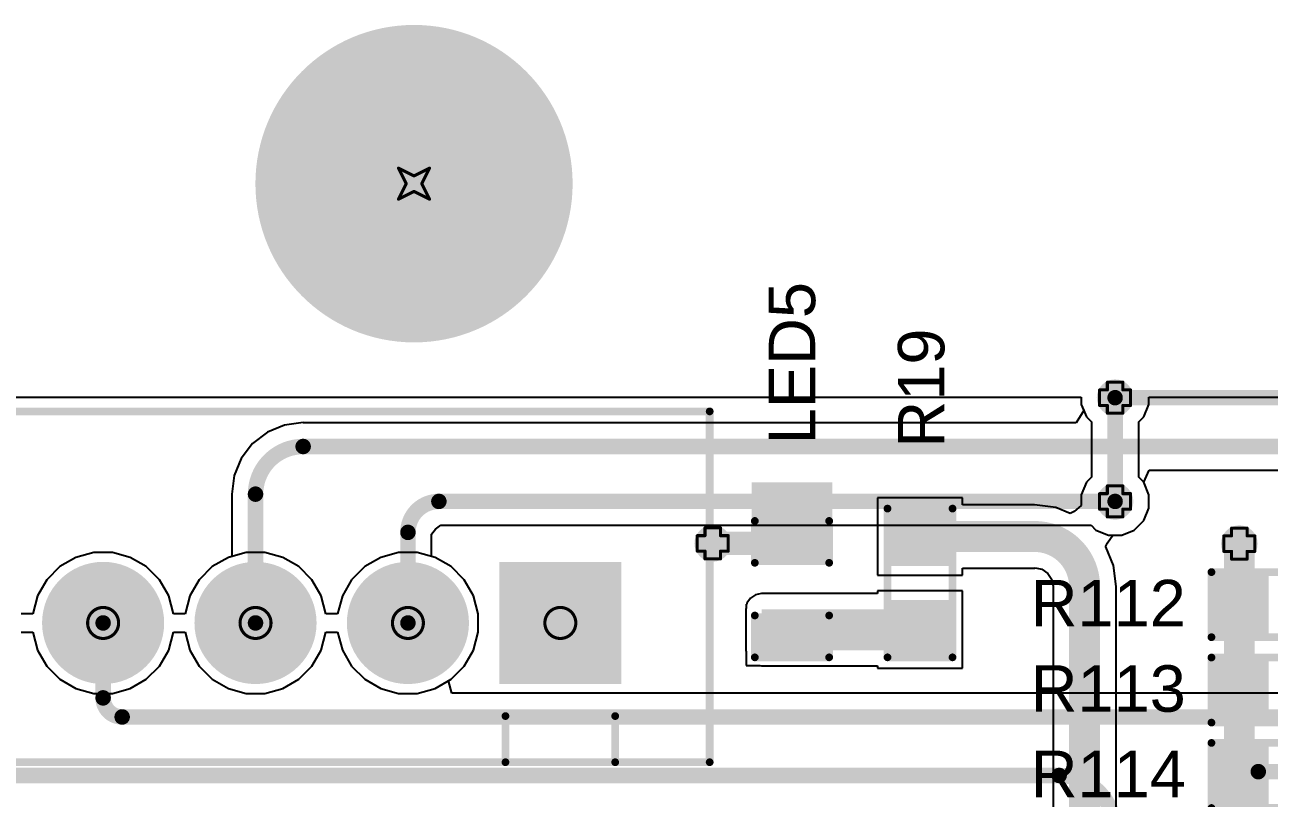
# Model space of a CAD drawing. Header units: inches. Extents: x -0.1 to 10.2, y 0 to 6.5.
# Drawn here: x 0.733 to 1.536, y 3.737 to 4.236 of the extents above; entities that cross this region are included whole.
import ezdxf

# ---------------------------------------------------------------- set-up
doc = ezdxf.new("R2010")
doc.units = ezdxf.units.IN
doc.header["$MEASUREMENT"] = 0
for name, color, linetype in [('Bottom Layer', 5, 'Continuous'), ('Bottom Solder', 6, 'Continuous'), ('Drill Drawing', 1, 'Continuous'), ('Multi-Layer', 9, 'Continuous'), ('Pad Holes', 156, 'Continuous'), ('Top Layer', 1, 'Continuous'), ('Top Overlay', 2, 'Continuous'), ('Top Paste', 8, 'Continuous'), ('Top Solder', 216, 'Continuous'), ('Via Holes', 16, 'Continuous')]:
    doc.layers.add(name, color=color, linetype=linetype)
doc.styles.add('Arial', font='', dxfattribs={"height": 0.2})
doc.styles.get('Arial').set_extended_font_data('Arial')

# ---------------------------------------------------------------- blocks, each defined once
blk = doc.blocks.new('R___0603_7')
at = {"layer": 'Top Layer'}
for points in [[(-0.015, 0.0175), (-0.015, -0.0175), (-0.045, -0.0175), (-0.045, 0.0175)], [(0.045, 0.0175), (0.045, -0.0175), (0.015, -0.0175), (0.015, 0.0175)]]:
    blk.add_hatch(color=1, dxfattribs=at).paths.add_polyline_path(points)
at = {"layer": 'Top Paste'}
for points in [[(-0.015, 0.0175), (-0.015, -0.0175), (-0.045, -0.0175), (-0.045, 0.0175)], [(0.045, 0.0175), (0.045, -0.0175), (0.015, -0.0175), (0.015, 0.0175)]]:
    blk.add_hatch(color=8, dxfattribs=at).paths.add_polyline_path(points)
at = {"layer": 'Top Solder'}
for points in [[(-0.011, 0.0215), (-0.011, -0.0215), (-0.049, -0.0215), (-0.049, 0.0215)], [(0.049, 0.0215), (0.049, -0.0215), (0.011, -0.0215), (0.011, 0.0215)]]:
    blk.add_hatch(color=216, dxfattribs=at).paths.add_polyline_path(points)
at = {"layer": 'Top Overlay'}
for points in [[(-0.048, 0.021, 0.005, 0.005, 0), (-0.048, -0.021, 0.005, 0.005, 0)], [(0.048, 0.021, 0.005, 0.005, 0), (-0.048, 0.021, 0.005, 0.005, 0)], [(0.048, 0.021, 0.005, 0.005, 0), (0.048, -0.021, 0.005, 0.005, 0)], [(0.048, -0.021, 0.005, 0.005, 0), (-0.048, -0.021, 0.005, 0.005, 0)]]:
    blk.add_lwpolyline(points, format="xyseb", dxfattribs=at)
for points in [[(-0.04925, 0.021, 0.0025, 0.0025, 1), (-0.04675, 0.021, 0.0025, 0.0025, 1)], [(-0.04925, 0.021, 0.0025, 0.0025, 1), (-0.04675, 0.021, 0.0025, 0.0025, 1)], [(0.04675, 0.021, 0.0025, 0.0025, 1), (0.04925, 0.021, 0.0025, 0.0025, 1)], [(0.04675, 0.021, 0.0025, 0.0025, 1), (0.04925, 0.021, 0.0025, 0.0025, 1)], [(-0.04925, -0.021, 0.0025, 0.0025, 1), (-0.04675, -0.021, 0.0025, 0.0025, 1)], [(-0.04925, -0.021, 0.0025, 0.0025, 1), (-0.04675, -0.021, 0.0025, 0.0025, 1)], [(0.04675, -0.021, 0.0025, 0.0025, 1), (0.04925, -0.021, 0.0025, 0.0025, 1)], [(0.04675, -0.021, 0.0025, 0.0025, 1), (0.04925, -0.021, 0.0025, 0.0025, 1)]]:
    blk.add_lwpolyline(points, format="xyseb", close=True, dxfattribs=at)
blk = doc.blocks.new('R___0603_8')
at = {"layer": 'Top Layer'}
for points in [[(-0.015, 0.0175), (-0.015, -0.0175), (-0.045, -0.0175), (-0.045, 0.0175)], [(0.045, 0.0175), (0.045, -0.0175), (0.015, -0.0175), (0.015, 0.0175)]]:
    blk.add_hatch(color=1, dxfattribs=at).paths.add_polyline_path(points)
at = {"layer": 'Top Paste'}
for points in [[(-0.015, 0.0175), (-0.015, -0.0175), (-0.045, -0.0175), (-0.045, 0.0175)], [(0.045, 0.0175), (0.045, -0.0175), (0.015, -0.0175), (0.015, 0.0175)]]:
    blk.add_hatch(color=8, dxfattribs=at).paths.add_polyline_path(points)
at = {"layer": 'Top Solder'}
for points in [[(-0.011, 0.0215), (-0.011, -0.0215), (-0.049, -0.0215), (-0.049, 0.0215)], [(0.049, 0.0215), (0.049, -0.0215), (0.011, -0.0215), (0.011, 0.0215)]]:
    blk.add_hatch(color=216, dxfattribs=at).paths.add_polyline_path(points)
at = {"layer": 'Top Overlay'}
for points in [[(-0.048, 0.021, 0.005, 0.005, 0), (-0.048, -0.021, 0.005, 0.005, 0)], [(0.048, 0.021, 0.005, 0.005, 0), (-0.048, 0.021, 0.005, 0.005, 0)], [(0.048, 0.021, 0.005, 0.005, 0), (0.048, -0.021, 0.005, 0.005, 0)], [(0.048, -0.021, 0.005, 0.005, 0), (-0.048, -0.021, 0.005, 0.005, 0)]]:
    blk.add_lwpolyline(points, format="xyseb", dxfattribs=at)
for points in [[(-0.04925, 0.021, 0.0025, 0.0025, 1), (-0.04675, 0.021, 0.0025, 0.0025, 1)], [(-0.04925, 0.021, 0.0025, 0.0025, 1), (-0.04675, 0.021, 0.0025, 0.0025, 1)], [(0.04675, 0.021, 0.0025, 0.0025, 1), (0.04925, 0.021, 0.0025, 0.0025, 1)], [(0.04675, 0.021, 0.0025, 0.0025, 1), (0.04925, 0.021, 0.0025, 0.0025, 1)], [(-0.04925, -0.021, 0.0025, 0.0025, 1), (-0.04675, -0.021, 0.0025, 0.0025, 1)], [(-0.04925, -0.021, 0.0025, 0.0025, 1), (-0.04675, -0.021, 0.0025, 0.0025, 1)], [(0.04675, -0.021, 0.0025, 0.0025, 1), (0.04925, -0.021, 0.0025, 0.0025, 1)], [(0.04675, -0.021, 0.0025, 0.0025, 1), (0.04925, -0.021, 0.0025, 0.0025, 1)]]:
    blk.add_lwpolyline(points, format="xyseb", close=True, dxfattribs=at)
blk = doc.blocks.new('R___0603_9')
at = {"layer": 'Top Layer'}
for points in [[(-0.015, 0.0175), (-0.015, -0.0175), (-0.045, -0.0175), (-0.045, 0.0175)], [(0.045, 0.0175), (0.045, -0.0175), (0.015, -0.0175), (0.015, 0.0175)]]:
    blk.add_hatch(color=1, dxfattribs=at).paths.add_polyline_path(points)
at = {"layer": 'Top Paste'}
for points in [[(-0.015, 0.0175), (-0.015, -0.0175), (-0.045, -0.0175), (-0.045, 0.0175)], [(0.045, 0.0175), (0.045, -0.0175), (0.015, -0.0175), (0.015, 0.0175)]]:
    blk.add_hatch(color=8, dxfattribs=at).paths.add_polyline_path(points)
at = {"layer": 'Top Solder'}
for points in [[(-0.011, 0.0215), (-0.011, -0.0215), (-0.049, -0.0215), (-0.049, 0.0215)], [(0.049, 0.0215), (0.049, -0.0215), (0.011, -0.0215), (0.011, 0.0215)]]:
    blk.add_hatch(color=216, dxfattribs=at).paths.add_polyline_path(points)
at = {"layer": 'Top Overlay'}
for points in [[(-0.048, 0.021, 0.005, 0.005, 0), (-0.048, -0.021, 0.005, 0.005, 0)], [(0.048, 0.021, 0.005, 0.005, 0), (-0.048, 0.021, 0.005, 0.005, 0)], [(0.048, 0.021, 0.005, 0.005, 0), (0.048, -0.021, 0.005, 0.005, 0)], [(0.048, -0.021, 0.005, 0.005, 0), (-0.048, -0.021, 0.005, 0.005, 0)]]:
    blk.add_lwpolyline(points, format="xyseb", dxfattribs=at)
for points in [[(-0.04925, 0.021, 0.0025, 0.0025, 1), (-0.04675, 0.021, 0.0025, 0.0025, 1)], [(-0.04925, 0.021, 0.0025, 0.0025, 1), (-0.04675, 0.021, 0.0025, 0.0025, 1)], [(0.04675, 0.021, 0.0025, 0.0025, 1), (0.04925, 0.021, 0.0025, 0.0025, 1)], [(0.04675, 0.021, 0.0025, 0.0025, 1), (0.04925, 0.021, 0.0025, 0.0025, 1)], [(-0.04925, -0.021, 0.0025, 0.0025, 1), (-0.04675, -0.021, 0.0025, 0.0025, 1)], [(-0.04925, -0.021, 0.0025, 0.0025, 1), (-0.04675, -0.021, 0.0025, 0.0025, 1)], [(0.04675, -0.021, 0.0025, 0.0025, 1), (0.04925, -0.021, 0.0025, 0.0025, 1)], [(0.04675, -0.021, 0.0025, 0.0025, 1), (0.04925, -0.021, 0.0025, 0.0025, 1)]]:
    blk.add_lwpolyline(points, format="xyseb", close=True, dxfattribs=at)
blk = doc.blocks.new('R___0603_28')
at = {"layer": 'Top Layer'}
for points in [[(-0.015, 0.0175), (-0.015, -0.0175), (-0.045, -0.0175), (-0.045, 0.0175)], [(0.045, 0.0175), (0.045, -0.0175), (0.015, -0.0175), (0.015, 0.0175)]]:
    blk.add_hatch(color=1, dxfattribs=at).paths.add_polyline_path(points)
at = {"layer": 'Top Paste'}
for points in [[(-0.015, 0.0175), (-0.015, -0.0175), (-0.045, -0.0175), (-0.045, 0.0175)], [(0.045, 0.0175), (0.045, -0.0175), (0.015, -0.0175), (0.015, 0.0175)]]:
    blk.add_hatch(color=8, dxfattribs=at).paths.add_polyline_path(points)
at = {"layer": 'Top Solder'}
for points in [[(-0.011, 0.0215), (-0.011, -0.0215), (-0.049, -0.0215), (-0.049, 0.0215)], [(0.049, 0.0215), (0.049, -0.0215), (0.011, -0.0215), (0.011, 0.0215)]]:
    blk.add_hatch(color=216, dxfattribs=at).paths.add_polyline_path(points)
at = {"layer": 'Top Overlay'}
for points in [[(-0.048, 0.021, 0.005, 0.005, 0), (-0.048, -0.021, 0.005, 0.005, 0)], [(-0.048, 0.021, 0.005, 0.005, 0), (0.048, 0.021, 0.005, 0.005, 0)], [(0.048, 0.021, 0.005, 0.005, 0), (0.048, -0.021, 0.005, 0.005, 0)], [(-0.048, -0.021, 0.005, 0.005, 0), (0.048, -0.021, 0.005, 0.005, 0)]]:
    blk.add_lwpolyline(points, format="xyseb", dxfattribs=at)
for points in [[(-0.04925, 0.021, 0.0025, 0.0025, 1), (-0.04675, 0.021, 0.0025, 0.0025, 1)], [(-0.04925, 0.021, 0.0025, 0.0025, 1), (-0.04675, 0.021, 0.0025, 0.0025, 1)], [(0.04675, 0.021, 0.0025, 0.0025, 1), (0.04925, 0.021, 0.0025, 0.0025, 1)], [(0.04675, 0.021, 0.0025, 0.0025, 1), (0.04925, 0.021, 0.0025, 0.0025, 1)], [(-0.04925, -0.021, 0.0025, 0.0025, 1), (-0.04675, -0.021, 0.0025, 0.0025, 1)], [(-0.04925, -0.021, 0.0025, 0.0025, 1), (-0.04675, -0.021, 0.0025, 0.0025, 1)], [(0.04675, -0.021, 0.0025, 0.0025, 1), (0.04925, -0.021, 0.0025, 0.0025, 1)], [(0.04675, -0.021, 0.0025, 0.0025, 1), (0.04925, -0.021, 0.0025, 0.0025, 1)]]:
    blk.add_lwpolyline(points, format="xyseb", close=True, dxfattribs=at)
blk = doc.blocks.new('LED_0603_47')
at = {"layer": 'Top Layer'}
for points in [[(-0.03937, 0.01969), (-0.01969, 0.01969), (-0.01969, -0.01969), (-0.03937, -0.01969)], [(0.01969, 0.01969), (0.03937, 0.01969), (0.03937, -0.01969), (0.01969, -0.01969)]]:
    blk.add_hatch(color=1, dxfattribs=at).paths.add_polyline_path(points)
at = {"layer": 'Top Overlay'}
blk.add_hatch(color=2, dxfattribs=at).paths.add_polyline_path([(0.044, -0.026), (0.069, -0.026), (0.069, 0.026), (0.044, 0.026)])
at = {"layer": 'Top Paste'}
for points in [[(-0.03937, 0.01969), (-0.01969, 0.01969), (-0.01969, -0.01969), (-0.03937, -0.01969)], [(0.01969, 0.01969), (0.03937, 0.01969), (0.03937, -0.01969), (0.01969, -0.01969)]]:
    blk.add_hatch(color=8, dxfattribs=at).paths.add_polyline_path(points)
at = {"layer": 'Top Solder'}
for points in [[(-0.04337, 0.02369), (-0.01569, 0.02369), (-0.01569, -0.02369), (-0.04337, -0.02369)], [(0.01569, 0.02369), (0.04337, 0.02369), (0.04337, -0.02369), (0.01569, -0.02369)]]:
    blk.add_hatch(color=216, dxfattribs=at).paths.add_polyline_path(points)
at = {"layer": 'Top Overlay'}
for points in [[(-0.044, 0.024, 0.005, 0.005, 0), (-0.044, -0.024, 0.005, 0.005, 0)], [(-0.044, 0.024, 0.005, 0.005, 0), (-0.017, 0.024, 0.005, 0.005, 0)], [(0.017, 0.024, 0.005, 0.005, 0), (0.044, 0.024, 0.005, 0.005, 0)], [(0.044, 0.024, 0.005, 0.005, 0), (0.044, -0.024, 0.005, 0.005, 0)], [(-0.044, -0.024, 0.005, 0.005, 0), (-0.017, -0.024, 0.005, 0.005, 0)], [(0.017, -0.024, 0.005, 0.005, 0), (0.044, -0.024, 0.005, 0.005, 0)]]:
    blk.add_lwpolyline(points, format="xyseb", dxfattribs=at)
for points in [[(-0.04525, 0.024, 0.0025, 0.0025, 1), (-0.04275, 0.024, 0.0025, 0.0025, 1)], [(-0.04525, 0.024, 0.0025, 0.0025, 1), (-0.04275, 0.024, 0.0025, 0.0025, 1)], [(-0.01825, 0.024, 0.0025, 0.0025, 1), (-0.01575, 0.024, 0.0025, 0.0025, 1)], [(0.01575, 0.024, 0.0025, 0.0025, 1), (0.01825, 0.024, 0.0025, 0.0025, 1)], [(0.04275, 0.024, 0.0025, 0.0025, 1), (0.04525, 0.024, 0.0025, 0.0025, 1)], [(0.04275, 0.024, 0.0025, 0.0025, 1), (0.04525, 0.024, 0.0025, 0.0025, 1)], [(-0.04525, -0.024, 0.0025, 0.0025, 1), (-0.04275, -0.024, 0.0025, 0.0025, 1)], [(-0.04525, -0.024, 0.0025, 0.0025, 1), (-0.04275, -0.024, 0.0025, 0.0025, 1)], [(-0.01825, -0.024, 0.0025, 0.0025, 1), (-0.01575, -0.024, 0.0025, 0.0025, 1)], [(0.01575, -0.024, 0.0025, 0.0025, 1), (0.01825, -0.024, 0.0025, 0.0025, 1)], [(0.04275, -0.024, 0.0025, 0.0025, 1), (0.04525, -0.024, 0.0025, 0.0025, 1)], [(0.04275, -0.024, 0.0025, 0.0025, 1), (0.04525, -0.024, 0.0025, 0.0025, 1)]]:
    blk.add_lwpolyline(points, format="xyseb", close=True, dxfattribs=at)
blk = doc.blocks.new('B8B_XH_A_LF__SN__58')
at = {"layer": 'Bottom Layer'}
blk.add_hatch(color=5, dxfattribs=at).paths.add_polyline_path([(-0.30906, -0.03543), (-0.37992, -0.03543), (-0.37992, 0.03543), (-0.30906, 0.03543)])
h = blk.add_hatch(color=5, dxfattribs=at)
edge = h.paths.add_edge_path()
edge.add_arc((-0.24606, 0), 0.03543, 0, 360)
h = blk.add_hatch(color=5, dxfattribs=at)
edge = h.paths.add_edge_path()
edge.add_arc((-0.14764, 0), 0.03543, 0, 360)
h = blk.add_hatch(color=5, dxfattribs=at)
edge = h.paths.add_edge_path()
edge.add_arc((-0.04921, 0), 0.03543, 0, 360)
at = {"layer": 'Bottom Solder'}
blk.add_hatch(color=6, dxfattribs=at).paths.add_polyline_path([(-0.30506, -0.03943), (-0.38392, -0.03943), (-0.38392, 0.03943), (-0.30506, 0.03943)])
h = blk.add_hatch(color=6, dxfattribs=at)
edge = h.paths.add_edge_path()
edge.add_arc((-0.24606, 0), 0.03943, 0, 360)
h = blk.add_hatch(color=6, dxfattribs=at)
edge = h.paths.add_edge_path()
edge.add_arc((-0.14764, 0), 0.03943, 0, 360)
h = blk.add_hatch(color=6, dxfattribs=at)
edge = h.paths.add_edge_path()
edge.add_arc((-0.04921, 0), 0.03943, 0, 360)
at = {"layer": 'Multi-Layer'}
blk.add_hatch(color=9, dxfattribs=at).paths.add_polyline_path([(-0.30906, -0.03543), (-0.37992, -0.03543), (-0.37992, 0.03543), (-0.30906, 0.03543)])
h = blk.add_hatch(color=9, dxfattribs=at)
edge = h.paths.add_edge_path()
edge.add_arc((-0.24606, 0), 0.03543, 0, 360)
h = blk.add_hatch(color=9, dxfattribs=at)
edge = h.paths.add_edge_path()
edge.add_arc((-0.14764, 0), 0.03543, 0, 360)
h = blk.add_hatch(color=9, dxfattribs=at)
edge = h.paths.add_edge_path()
edge.add_arc((-0.04921, 0), 0.03543, 0, 360)
at = {"layer": 'Pad Holes'}
h = blk.add_hatch(color=7, dxfattribs=at)
edge = h.paths.add_edge_path()
edge.add_arc((-0.34449, 0), 0.01969, 0, 360)
h = blk.add_hatch(color=7, dxfattribs=at)
edge = h.paths.add_edge_path()
edge.add_arc((-0.24606, 0), 0.01969, 0, 360)
h = blk.add_hatch(color=7, dxfattribs=at)
edge = h.paths.add_edge_path()
edge.add_arc((-0.14764, 0), 0.01969, 0, 360)
h = blk.add_hatch(color=7, dxfattribs=at)
edge = h.paths.add_edge_path()
edge.add_arc((-0.04921, 0), 0.01969, 0, 360)
at = {"layer": 'Top Layer'}
blk.add_hatch(color=1, dxfattribs=at).paths.add_polyline_path([(-0.30906, -0.03543), (-0.37992, -0.03543), (-0.37992, 0.03543), (-0.30906, 0.03543)])
h = blk.add_hatch(color=1, dxfattribs=at)
edge = h.paths.add_edge_path()
edge.add_arc((-0.24606, 0), 0.03543, 0, 360)
h = blk.add_hatch(color=1, dxfattribs=at)
edge = h.paths.add_edge_path()
edge.add_arc((-0.14764, 0), 0.03543, 0, 360)
h = blk.add_hatch(color=1, dxfattribs=at)
edge = h.paths.add_edge_path()
edge.add_arc((-0.04921, 0), 0.03543, 0, 360)
at = {"layer": 'Top Solder'}
blk.add_hatch(color=216, dxfattribs=at).paths.add_polyline_path([(-0.30506, -0.03943), (-0.38392, -0.03943), (-0.38392, 0.03943), (-0.30506, 0.03943)])
h = blk.add_hatch(color=216, dxfattribs=at)
edge = h.paths.add_edge_path()
edge.add_arc((-0.24606, 0), 0.03943, 0, 360)
h = blk.add_hatch(color=216, dxfattribs=at)
edge = h.paths.add_edge_path()
edge.add_arc((-0.14764, 0), 0.03943, 0, 360)
h = blk.add_hatch(color=216, dxfattribs=at)
edge = h.paths.add_edge_path()
edge.add_arc((-0.04921, 0), 0.03943, 0, 360)
at = {"layer": 'Top Overlay'}
for points in [[(0.44094, 0.08986, 0.005, 0.005, 0), (-0.44094, 0.08986, 0.005, 0.005, 0)], [(-0.44094, 0.08986, 0.005, 0.005, 0), (-0.44094, -0.13652, 0.005, 0.005, 0)], [(-0.37992, 0.08986, 0.005, 0.005, 0), (-0.37992, 0.06008, 0.005, 0.005, 0)], [(-0.30906, 0.08986, 0.005, 0.005, 0), (-0.30906, 0.06008, 0.005, 0.005, 0)], [(-0.30906, 0.06008, 0.005, 0.005, 0), (-0.37992, 0.06008, 0.005, 0.005, 0)], [(0.44094, -0.13652, 0.005, 0.005, 0), (-0.44094, -0.13652, 0.005, 0.005, 0)]]:
    blk.add_lwpolyline(points, format="xyseb", dxfattribs=at)
for points in [[(-0.44219, 0.08986, 0.0025, 0.0025, 1), (-0.43969, 0.08986, 0.0025, 0.0025, 1)], [(-0.44219, 0.08986, 0.0025, 0.0025, 1), (-0.43969, 0.08986, 0.0025, 0.0025, 1)], [(-0.38117, 0.08986, 0.0025, 0.0025, 1), (-0.37867, 0.08986, 0.0025, 0.0025, 1)], [(-0.3103, 0.08986, 0.0025, 0.0025, 1), (-0.3078, 0.08986, 0.0025, 0.0025, 1)], [(-0.38117, 0.06008, 0.0025, 0.0025, 1), (-0.37867, 0.06008, 0.0025, 0.0025, 1)], [(-0.38117, 0.06008, 0.0025, 0.0025, 1), (-0.37867, 0.06008, 0.0025, 0.0025, 1)], [(-0.3103, 0.06008, 0.0025, 0.0025, 1), (-0.3078, 0.06008, 0.0025, 0.0025, 1)], [(-0.3103, 0.06008, 0.0025, 0.0025, 1), (-0.3078, 0.06008, 0.0025, 0.0025, 1)], [(-0.44219, -0.13652, 0.0025, 0.0025, 1), (-0.43969, -0.13652, 0.0025, 0.0025, 1)], [(-0.44219, -0.13652, 0.0025, 0.0025, 1), (-0.43969, -0.13652, 0.0025, 0.0025, 1)]]:
    blk.add_lwpolyline(points, format="xyseb", close=True, dxfattribs=at)

msp = doc.modelspace()

# ---------------------------------------------------------------- hatches: boundary and pattern name
at = {"layer": 'Bottom Layer'}
h = msp.add_hatch(color=5, dxfattribs=at)
edge = h.paths.add_edge_path()
edge.add_arc((0.98425, 4.13386), 0.09843, 0, 360)
h = msp.add_hatch(color=5, dxfattribs=at)
edge = h.paths.add_edge_path()
edge.add_arc((1.43701, 3.99575), 0.01181, 0, 360)
h = msp.add_hatch(color=5, dxfattribs=at)
edge = h.paths.add_edge_path()
edge.add_arc((1.43701, 3.92882), 0.01181, 0, 360)
h = msp.add_hatch(color=5, dxfattribs=at)
edge = h.paths.add_edge_path()
edge.add_arc((1.17717, 3.90173), 0.01181, 0, 360)
h = msp.add_hatch(color=5, dxfattribs=at)
edge = h.paths.add_edge_path()
edge.add_arc((1.51724, 3.90157), 0.01181, 0, 360)
at = {"layer": 'Bottom Solder'}
h = msp.add_hatch(color=6, dxfattribs=at)
edge = h.paths.add_edge_path()
edge.add_arc((0.98425, 4.13386), 0.10243, 0, 360)
at = {"layer": 'Multi-Layer'}
h = msp.add_hatch(color=9, dxfattribs=at)
edge = h.paths.add_edge_path()
edge.add_arc((0.98425, 4.13386), 0.09843, 0, 360)
at = {"layer": 'Pad Holes'}
h = msp.add_hatch(color=7, dxfattribs=at)
edge = h.paths.add_edge_path()
edge.add_arc((0.98425, 4.13386), 0.05906, 0, 360)
at = {"layer": 'Top Layer'}
h = msp.add_hatch(color=1, dxfattribs=at)
edge = h.paths.add_edge_path()
edge.add_arc((0.98425, 4.13386), 0.09843, 0, 360)
h = msp.add_hatch(color=1, dxfattribs=at)
edge = h.paths.add_edge_path()
edge.add_arc((1.43701, 3.99575), 0.01181, 0, 360)
h = msp.add_hatch(color=1, dxfattribs=at)
edge = h.paths.add_edge_path()
edge.add_arc((1.43701, 3.92882), 0.01181, 0, 360)
h = msp.add_hatch(color=1, dxfattribs=at)
edge = h.paths.add_edge_path()
edge.add_arc((1.17717, 3.90173), 0.01181, 0, 360)
h = msp.add_hatch(color=1, dxfattribs=at)
edge = h.paths.add_edge_path()
edge.add_arc((1.51724, 3.90157), 0.01181, 0, 360)
msp.add_hatch(color=1, dxfattribs=at).paths.add_polyline_path([(1.20866, 3.83283), (1.31665, 3.83283), (1.31665, 3.85916), (1.20866, 3.85916)])
at = {"layer": 'Top Solder'}
h = msp.add_hatch(color=216, dxfattribs=at)
edge = h.paths.add_edge_path()
edge.add_arc((0.98425, 4.13386), 0.10243, 0, 360)
at = {"layer": 'Via Holes'}
h = msp.add_hatch(color=7, dxfattribs=at)
edge = h.paths.add_edge_path()
edge.add_arc((1.43701, 3.99575), 0.00591, 0, 360)
h = msp.add_hatch(color=7, dxfattribs=at)
edge = h.paths.add_edge_path()
edge.add_arc((1.43701, 3.92882), 0.00591, 0, 360)
h = msp.add_hatch(color=7, dxfattribs=at)
edge = h.paths.add_edge_path()
edge.add_arc((1.17717, 3.90173), 0.00591, 0, 360)
h = msp.add_hatch(color=7, dxfattribs=at)
edge = h.paths.add_edge_path()
edge.add_arc((1.51724, 3.90157), 0.00591, 0, 360)

# ---------------------------------------------------------------- linework, layer by layer
at = {"layer": 'Bottom Layer'}
for p, q in [((0.01529, 3.99606), (1.4152, 3.99606)), ((1.4152, 3.99606), (1.4152, 3.99141)), ((1.4168, 3.98755), (1.41191, 3.97955)), ((1.4152, 3.99141), (1.4168, 3.98755)), ((0.90069, 3.97807), (0.88956, 3.97347)), ((0.91263, 3.97965), (0.90069, 3.97807)), ((0.91263, 3.97955), (0.91263, 3.97965)), ((1.41191, 3.97955), (0.91263, 3.97955)), ((0.88956, 3.97347), (0.88001, 3.96613)), ((0.88001, 3.96613), (0.87268, 3.95658)), ((0.87268, 3.95658), (0.86807, 3.94545)), ((0.86807, 3.94545), (0.86649, 3.93351)), ((1.4555, 3.94117), (1.45903, 3.94896)), ((1.45903, 3.94896), (2.17342, 3.94896)), ((1.45882, 3.93316), (1.4555, 3.94117)), ((0.86649, 3.93351), (0.8666, 3.93351)), ((0.8666, 3.93351), (0.8666, 3.89333)), ((1.45882, 3.92448), (1.45882, 3.93316)), ((1.4555, 3.91646), (1.45882, 3.92448)), ((0.99822, 3.91092), (1.00149, 3.91352)), ((1.00149, 3.91352), (1.42146, 3.91352)), ((1.42146, 3.91352), (1.42465, 3.91033)), ((1.44936, 3.91033), (1.4555, 3.91646)), ((0.99561, 3.90765), (0.99822, 3.91092)), ((0.99561, 3.89333), (0.99561, 3.90765)), ((1.42465, 3.91033), (1.43267, 3.90701)), ((1.43267, 3.90701), (1.44135, 3.90701)), ((1.44135, 3.90701), (1.44936, 3.91033)), ((0.76593, 3.89273), (0.75557, 3.88675)), ((0.77748, 3.89583), (0.76593, 3.89273)), ((0.78945, 3.89583), (0.77748, 3.89583)), ((0.801, 3.89273), (0.78945, 3.89583)), ((0.81136, 3.88675), (0.801, 3.89273)), ((0.86435, 3.89273), (0.85399, 3.88675)), ((0.8666, 3.89333), (0.86435, 3.89273)), ((0.99785, 3.89273), (0.99561, 3.89333)), ((1.00821, 3.88675), (0.99785, 3.89273)), ((0.75557, 3.88675), (0.74711, 3.87829)), ((0.81982, 3.87829), (0.81136, 3.88675)), ((0.85399, 3.88675), (0.84553, 3.87829)), ((1.01667, 3.87829), (1.00821, 3.88675)), ((0.74711, 3.87829), (0.74113, 3.86793)), ((0.8258, 3.86793), (0.81982, 3.87829)), ((0.84553, 3.87829), (0.83955, 3.86793)), ((1.02265, 3.86793), (1.01667, 3.87829)), ((0.74113, 3.86793), (0.73803, 3.85638)), ((0.8289, 3.85638), (0.8258, 3.86793)), ((0.83955, 3.86793), (0.83646, 3.85638)), ((1.02575, 3.85638), (1.02265, 3.86793)), ((0.73803, 3.85638), (0.73047, 3.85638)), ((0.83646, 3.85638), (0.8289, 3.85638)), ((1.02575, 3.84441), (1.02575, 3.85638)), ((1.02265, 3.83286), (1.02575, 3.84441)), ((1.01667, 3.8225), (1.02265, 3.83286)), ((1.00821, 3.81404), (1.01667, 3.8225)), ((1.00648, 3.81304), (1.00821, 3.81404)), ((1.00862, 3.80504), (1.00648, 3.81304)), ((2.48813, 3.80504), (1.00862, 3.80504))]:
    msp.add_line(p, q, dxfattribs=at)
for points in [[(1.43701, 3.99575, 0.01, 0.01, 0), (2.73616, 3.99575, 0.01, 0.01, 0)], [(0.88189, 3.93351, 0.01, 0.01, -0.414214), (0.91263, 3.96425, 0.01, 0.01, 0)], [(0.91263, 3.96425, 0.01, 0.01, 0), (2.18898, 3.96425, 0.01, 0.01, 0)], [(0.88189, 3.85039, 0.01, 0.01, 0), (0.88189, 3.93351, 0.01, 0.01, 0)], [(0.98031, 3.90883, 0.01, 0.01, -0.414214), (1.0003, 3.92882, 0.01, 0.01, 0)], [(1.0003, 3.92882, 0.01, 0.01, 0), (1.43701, 3.92882, 0.01, 0.01, 0)], [(0.98031, 3.85039, 0.01, 0.01, 0), (0.98031, 3.90883, 0.01, 0.01, 0)], [(0.78346, 3.80204, 0.01, 0.01, 0), (0.78346, 3.85039, 0.01, 0.01, 0)], [(0.79576, 3.78974, 0.01, 0.01, -0.414214), (0.78346, 3.80204, 0.01, 0.01, 0)], [(0.79576, 3.78974, 0.01, 0.01, 0), (2.50518, 3.78974, 0.01, 0.01, 0)], [(0.70854, 3.75197, 0.01, 0.01, 0), (1.40088, 3.75197, 0.01, 0.01, 0)], [(1.40088, 3.75197, 0.01, 0.01, -0.414214), (1.43701, 3.71585, 0.01, 0.01, 0)], [(1.5054, 3.73035, 0.01, 0.01, -0.414214), (1.52948, 3.75443, 0.01, 0.01, 0)], [(1.52948, 3.75443, 0.01, 0.01, 0), (1.83539, 3.75443, 0.01, 0.01, 0)]]:
    msp.add_lwpolyline(points, format="xyseb", dxfattribs=at)
for points in [[(1.43451, 3.99575, 0.005, 0.005, 1), (1.43951, 3.99575, 0.005, 0.005, 1)], [(0.91013, 3.96425, 0.005, 0.005, 1), (0.91513, 3.96425, 0.005, 0.005, 1)], [(0.91013, 3.96425, 0.005, 0.005, 1), (0.91513, 3.96425, 0.005, 0.005, 1)], [(0.87939, 3.93351, 0.005, 0.005, 1), (0.88439, 3.93351, 0.005, 0.005, 1)], [(0.87939, 3.93351, 0.005, 0.005, 1), (0.88439, 3.93351, 0.005, 0.005, 1)], [(0.9978, 3.92882, 0.005, 0.005, 1), (1.0028, 3.92882, 0.005, 0.005, 1)], [(0.9978, 3.92882, 0.005, 0.005, 1), (1.0028, 3.92882, 0.005, 0.005, 1)], [(1.43451, 3.92882, 0.005, 0.005, 1), (1.43951, 3.92882, 0.005, 0.005, 1)], [(0.97781, 3.90883, 0.005, 0.005, 1), (0.98281, 3.90883, 0.005, 0.005, 1)], [(0.97781, 3.90883, 0.005, 0.005, 1), (0.98281, 3.90883, 0.005, 0.005, 1)], [(0.78096, 3.85039, 0.005, 0.005, 1), (0.78596, 3.85039, 0.005, 0.005, 1)], [(0.87939, 3.85039, 0.005, 0.005, 1), (0.88439, 3.85039, 0.005, 0.005, 1)], [(0.97781, 3.85039, 0.005, 0.005, 1), (0.98281, 3.85039, 0.005, 0.005, 1)], [(0.78096, 3.80204, 0.005, 0.005, 1), (0.78596, 3.80204, 0.005, 0.005, 1)], [(0.78096, 3.80204, 0.005, 0.005, 1), (0.78596, 3.80204, 0.005, 0.005, 1)], [(0.79326, 3.78974, 0.005, 0.005, 1), (0.79826, 3.78974, 0.005, 0.005, 1)], [(0.79326, 3.78974, 0.005, 0.005, 1), (0.79826, 3.78974, 0.005, 0.005, 1)], [(1.39838, 3.75197, 0.005, 0.005, 1), (1.40338, 3.75197, 0.005, 0.005, 1)], [(1.39838, 3.75197, 0.005, 0.005, 1), (1.40338, 3.75197, 0.005, 0.005, 1)], [(1.52698, 3.75443, 0.005, 0.005, 1), (1.53198, 3.75443, 0.005, 0.005, 1)], [(1.52698, 3.75443, 0.005, 0.005, 1), (1.53198, 3.75443, 0.005, 0.005, 1)]]:
    msp.add_lwpolyline(points, format="xyseb", close=True, dxfattribs=at)
at = {"layer": 'Drill Drawing'}
for points in [[(0.97425, 4.14386, 0.002, 0.002, 0), (0.98425, 4.13886, 0.002, 0.002, 0)], [(0.97425, 4.14386, 0.002, 0.002, 0), (0.97925, 4.13386, 0.002, 0.002, 0)], [(0.98425, 4.13886, 0.002, 0.002, 0), (0.99425, 4.14386, 0.002, 0.002, 0)], [(0.98925, 4.13386, 0.002, 0.002, 0), (0.99425, 4.14386, 0.002, 0.002, 0)], [(0.97425, 4.12386, 0.002, 0.002, 0), (0.97925, 4.13386, 0.002, 0.002, 0)], [(0.98925, 4.13386, 0.002, 0.002, 0), (0.99425, 4.12386, 0.002, 0.002, 0)], [(0.97425, 4.12386, 0.002, 0.002, 0), (0.98425, 4.12886, 0.002, 0.002, 0)], [(0.98425, 4.12886, 0.002, 0.002, 0), (0.99425, 4.12386, 0.002, 0.002, 0)], [(1.42701, 3.99075, 0.002, 0.002, 0), (1.42701, 4.00075, 0.002, 0.002, 0)], [(1.42701, 4.00075, 0.002, 0.002, 0), (1.43201, 4.00075, 0.002, 0.002, 0)], [(1.43201, 4.00075, 0.002, 0.002, 0), (1.43201, 4.00575, 0.002, 0.002, 0)], [(1.43201, 4.00575, 0.002, 0.002, 0), (1.44201, 4.00575, 0.002, 0.002, 0)], [(1.44201, 4.00075, 0.002, 0.002, 0), (1.44201, 4.00575, 0.002, 0.002, 0)], [(1.44201, 4.00075, 0.002, 0.002, 0), (1.44701, 4.00075, 0.002, 0.002, 0)], [(1.44701, 3.99075, 0.002, 0.002, 0), (1.44701, 4.00075, 0.002, 0.002, 0)], [(1.42701, 3.99075, 0.002, 0.002, 0), (1.43201, 3.99075, 0.002, 0.002, 0)], [(1.43201, 3.98575, 0.002, 0.002, 0), (1.43201, 3.99075, 0.002, 0.002, 0)], [(1.43201, 3.98575, 0.002, 0.002, 0), (1.44201, 3.98575, 0.002, 0.002, 0)], [(1.44201, 3.99075, 0.002, 0.002, 0), (1.44701, 3.99075, 0.002, 0.002, 0)], [(1.44201, 3.98575, 0.002, 0.002, 0), (1.44201, 3.99075, 0.002, 0.002, 0)], [(1.43201, 3.93382, 0.002, 0.002, 0), (1.43201, 3.93882, 0.002, 0.002, 0)], [(1.43201, 3.93882, 0.002, 0.002, 0), (1.44201, 3.93882, 0.002, 0.002, 0)], [(1.44201, 3.93382, 0.002, 0.002, 0), (1.44201, 3.93882, 0.002, 0.002, 0)], [(1.42701, 3.92382, 0.002, 0.002, 0), (1.42701, 3.93382, 0.002, 0.002, 0)], [(1.42701, 3.93382, 0.002, 0.002, 0), (1.43201, 3.93382, 0.002, 0.002, 0)], [(1.44201, 3.93382, 0.002, 0.002, 0), (1.44701, 3.93382, 0.002, 0.002, 0)], [(1.44701, 3.92382, 0.002, 0.002, 0), (1.44701, 3.93382, 0.002, 0.002, 0)], [(1.42701, 3.92382, 0.002, 0.002, 0), (1.43201, 3.92382, 0.002, 0.002, 0)], [(1.43201, 3.91882, 0.002, 0.002, 0), (1.43201, 3.92382, 0.002, 0.002, 0)], [(1.44201, 3.92382, 0.002, 0.002, 0), (1.44701, 3.92382, 0.002, 0.002, 0)], [(1.44201, 3.91882, 0.002, 0.002, 0), (1.44201, 3.92382, 0.002, 0.002, 0)], [(1.43201, 3.91882, 0.002, 0.002, 0), (1.44201, 3.91882, 0.002, 0.002, 0)], [(1.16717, 3.89673, 0.002, 0.002, 0), (1.16717, 3.90673, 0.002, 0.002, 0)], [(1.16717, 3.90673, 0.002, 0.002, 0), (1.17216, 3.90673, 0.002, 0.002, 0)], [(1.17216, 3.90673, 0.002, 0.002, 0), (1.17216, 3.91173, 0.002, 0.002, 0)], [(1.17216, 3.91173, 0.002, 0.002, 0), (1.18216, 3.91173, 0.002, 0.002, 0)], [(1.18216, 3.90673, 0.002, 0.002, 0), (1.18216, 3.91173, 0.002, 0.002, 0)], [(1.18216, 3.90673, 0.002, 0.002, 0), (1.18717, 3.90673, 0.002, 0.002, 0)], [(1.18717, 3.89673, 0.002, 0.002, 0), (1.18717, 3.90673, 0.002, 0.002, 0)], [(1.50724, 3.89657, 0.002, 0.002, 0), (1.50724, 3.90657, 0.002, 0.002, 0)], [(1.50724, 3.90657, 0.002, 0.002, 0), (1.51224, 3.90657, 0.002, 0.002, 0)], [(1.51224, 3.90657, 0.002, 0.002, 0), (1.51224, 3.91157, 0.002, 0.002, 0)], [(1.51224, 3.91157, 0.002, 0.002, 0), (1.52224, 3.91157, 0.002, 0.002, 0)], [(1.52224, 3.90657, 0.002, 0.002, 0), (1.52224, 3.91157, 0.002, 0.002, 0)], [(1.52224, 3.90657, 0.002, 0.002, 0), (1.52724, 3.90657, 0.002, 0.002, 0)], [(1.52724, 3.89657, 0.002, 0.002, 0), (1.52724, 3.90657, 0.002, 0.002, 0)], [(1.16717, 3.89673, 0.002, 0.002, 0), (1.17216, 3.89673, 0.002, 0.002, 0)], [(1.17216, 3.89173, 0.002, 0.002, 0), (1.17216, 3.89673, 0.002, 0.002, 0)], [(1.18216, 3.89673, 0.002, 0.002, 0), (1.18717, 3.89673, 0.002, 0.002, 0)], [(1.18216, 3.89173, 0.002, 0.002, 0), (1.18216, 3.89673, 0.002, 0.002, 0)], [(1.50724, 3.89657, 0.002, 0.002, 0), (1.51224, 3.89657, 0.002, 0.002, 0)], [(1.51224, 3.89157, 0.002, 0.002, 0), (1.51224, 3.89657, 0.002, 0.002, 0)], [(1.52224, 3.89657, 0.002, 0.002, 0), (1.52724, 3.89657, 0.002, 0.002, 0)], [(1.52224, 3.89157, 0.002, 0.002, 0), (1.52224, 3.89657, 0.002, 0.002, 0)], [(1.17216, 3.89173, 0.002, 0.002, 0), (1.18216, 3.89173, 0.002, 0.002, 0)], [(1.51224, 3.89157, 0.002, 0.002, 0), (1.52224, 3.89157, 0.002, 0.002, 0)]]:
    msp.add_lwpolyline(points, format="xyseb", dxfattribs=at)
for points in [[(0.97375, 4.14386, 0.001, 0.001, 1), (0.97475, 4.14386, 0.001, 0.001, 1)], [(0.97375, 4.14386, 0.001, 0.001, 1), (0.97475, 4.14386, 0.001, 0.001, 1)], [(0.98375, 4.13886, 0.001, 0.001, 1), (0.98475, 4.13886, 0.001, 0.001, 1)], [(0.98375, 4.13886, 0.001, 0.001, 1), (0.98475, 4.13886, 0.001, 0.001, 1)], [(0.99375, 4.14386, 0.001, 0.001, 1), (0.99475, 4.14386, 0.001, 0.001, 1)], [(0.99375, 4.14386, 0.001, 0.001, 1), (0.99475, 4.14386, 0.001, 0.001, 1)], [(0.97875, 4.13386, 0.001, 0.001, 1), (0.97975, 4.13386, 0.001, 0.001, 1)], [(0.97875, 4.13386, 0.001, 0.001, 1), (0.97975, 4.13386, 0.001, 0.001, 1)], [(0.98875, 4.13386, 0.001, 0.001, 1), (0.98975, 4.13386, 0.001, 0.001, 1)], [(0.98875, 4.13386, 0.001, 0.001, 1), (0.98975, 4.13386, 0.001, 0.001, 1)], [(0.97375, 4.12386, 0.001, 0.001, 1), (0.97475, 4.12386, 0.001, 0.001, 1)], [(0.97375, 4.12386, 0.001, 0.001, 1), (0.97475, 4.12386, 0.001, 0.001, 1)], [(0.98375, 4.12886, 0.001, 0.001, 1), (0.98475, 4.12886, 0.001, 0.001, 1)], [(0.98375, 4.12886, 0.001, 0.001, 1), (0.98475, 4.12886, 0.001, 0.001, 1)], [(0.99375, 4.12386, 0.001, 0.001, 1), (0.99475, 4.12386, 0.001, 0.001, 1)], [(0.99375, 4.12386, 0.001, 0.001, 1), (0.99475, 4.12386, 0.001, 0.001, 1)], [(1.42651, 4.00075, 0.001, 0.001, 1), (1.42751, 4.00075, 0.001, 0.001, 1)], [(1.42651, 4.00075, 0.001, 0.001, 1), (1.42751, 4.00075, 0.001, 0.001, 1)], [(1.43151, 4.00575, 0.001, 0.001, 1), (1.43251, 4.00575, 0.001, 0.001, 1)], [(1.43151, 4.00575, 0.001, 0.001, 1), (1.43251, 4.00575, 0.001, 0.001, 1)], [(1.43151, 4.00075, 0.001, 0.001, 1), (1.43251, 4.00075, 0.001, 0.001, 1)], [(1.43151, 4.00075, 0.001, 0.001, 1), (1.43251, 4.00075, 0.001, 0.001, 1)], [(1.44151, 4.00575, 0.001, 0.001, 1), (1.44251, 4.00575, 0.001, 0.001, 1)], [(1.44151, 4.00575, 0.001, 0.001, 1), (1.44251, 4.00575, 0.001, 0.001, 1)], [(1.44151, 4.00075, 0.001, 0.001, 1), (1.44251, 4.00075, 0.001, 0.001, 1)], [(1.44151, 4.00075, 0.001, 0.001, 1), (1.44251, 4.00075, 0.001, 0.001, 1)], [(1.44651, 4.00075, 0.001, 0.001, 1), (1.44751, 4.00075, 0.001, 0.001, 1)], [(1.44651, 4.00075, 0.001, 0.001, 1), (1.44751, 4.00075, 0.001, 0.001, 1)], [(1.42651, 3.99075, 0.001, 0.001, 1), (1.42751, 3.99075, 0.001, 0.001, 1)], [(1.42651, 3.99075, 0.001, 0.001, 1), (1.42751, 3.99075, 0.001, 0.001, 1)], [(1.43151, 3.99075, 0.001, 0.001, 1), (1.43251, 3.99075, 0.001, 0.001, 1)], [(1.43151, 3.99075, 0.001, 0.001, 1), (1.43251, 3.99075, 0.001, 0.001, 1)], [(1.43151, 3.98575, 0.001, 0.001, 1), (1.43251, 3.98575, 0.001, 0.001, 1)], [(1.43151, 3.98575, 0.001, 0.001, 1), (1.43251, 3.98575, 0.001, 0.001, 1)], [(1.44151, 3.99075, 0.001, 0.001, 1), (1.44251, 3.99075, 0.001, 0.001, 1)], [(1.44151, 3.99075, 0.001, 0.001, 1), (1.44251, 3.99075, 0.001, 0.001, 1)], [(1.44151, 3.98575, 0.001, 0.001, 1), (1.44251, 3.98575, 0.001, 0.001, 1)], [(1.44151, 3.98575, 0.001, 0.001, 1), (1.44251, 3.98575, 0.001, 0.001, 1)], [(1.44651, 3.99075, 0.001, 0.001, 1), (1.44751, 3.99075, 0.001, 0.001, 1)], [(1.44651, 3.99075, 0.001, 0.001, 1), (1.44751, 3.99075, 0.001, 0.001, 1)], [(1.43151, 3.93882, 0.001, 0.001, 1), (1.43251, 3.93882, 0.001, 0.001, 1)], [(1.43151, 3.93882, 0.001, 0.001, 1), (1.43251, 3.93882, 0.001, 0.001, 1)], [(1.44151, 3.93882, 0.001, 0.001, 1), (1.44251, 3.93882, 0.001, 0.001, 1)], [(1.44151, 3.93882, 0.001, 0.001, 1), (1.44251, 3.93882, 0.001, 0.001, 1)], [(1.42651, 3.93382, 0.001, 0.001, 1), (1.42751, 3.93382, 0.001, 0.001, 1)], [(1.42651, 3.93382, 0.001, 0.001, 1), (1.42751, 3.93382, 0.001, 0.001, 1)], [(1.43151, 3.93382, 0.001, 0.001, 1), (1.43251, 3.93382, 0.001, 0.001, 1)], [(1.43151, 3.93382, 0.001, 0.001, 1), (1.43251, 3.93382, 0.001, 0.001, 1)], [(1.44151, 3.93382, 0.001, 0.001, 1), (1.44251, 3.93382, 0.001, 0.001, 1)], [(1.44151, 3.93382, 0.001, 0.001, 1), (1.44251, 3.93382, 0.001, 0.001, 1)], [(1.44651, 3.93382, 0.001, 0.001, 1), (1.44751, 3.93382, 0.001, 0.001, 1)], [(1.44651, 3.93382, 0.001, 0.001, 1), (1.44751, 3.93382, 0.001, 0.001, 1)], [(1.42651, 3.92382, 0.001, 0.001, 1), (1.42751, 3.92382, 0.001, 0.001, 1)], [(1.42651, 3.92382, 0.001, 0.001, 1), (1.42751, 3.92382, 0.001, 0.001, 1)], [(1.43151, 3.92382, 0.001, 0.001, 1), (1.43251, 3.92382, 0.001, 0.001, 1)], [(1.43151, 3.92382, 0.001, 0.001, 1), (1.43251, 3.92382, 0.001, 0.001, 1)], [(1.44151, 3.92382, 0.001, 0.001, 1), (1.44251, 3.92382, 0.001, 0.001, 1)], [(1.44151, 3.92382, 0.001, 0.001, 1), (1.44251, 3.92382, 0.001, 0.001, 1)], [(1.44651, 3.92382, 0.001, 0.001, 1), (1.44751, 3.92382, 0.001, 0.001, 1)], [(1.44651, 3.92382, 0.001, 0.001, 1), (1.44751, 3.92382, 0.001, 0.001, 1)], [(1.43151, 3.91882, 0.001, 0.001, 1), (1.43251, 3.91882, 0.001, 0.001, 1)], [(1.43151, 3.91882, 0.001, 0.001, 1), (1.43251, 3.91882, 0.001, 0.001, 1)], [(1.44151, 3.91882, 0.001, 0.001, 1), (1.44251, 3.91882, 0.001, 0.001, 1)], [(1.44151, 3.91882, 0.001, 0.001, 1), (1.44251, 3.91882, 0.001, 0.001, 1)], [(1.16667, 3.90673, 0.001, 0.001, 1), (1.16766, 3.90673, 0.001, 0.001, 1)], [(1.16667, 3.90673, 0.001, 0.001, 1), (1.16766, 3.90673, 0.001, 0.001, 1)], [(1.17166, 3.91173, 0.001, 0.001, 1), (1.17267, 3.91173, 0.001, 0.001, 1)], [(1.17166, 3.91173, 0.001, 0.001, 1), (1.17267, 3.91173, 0.001, 0.001, 1)], [(1.17166, 3.90673, 0.001, 0.001, 1), (1.17267, 3.90673, 0.001, 0.001, 1)], [(1.17166, 3.90673, 0.001, 0.001, 1), (1.17267, 3.90673, 0.001, 0.001, 1)], [(1.18166, 3.91173, 0.001, 0.001, 1), (1.18267, 3.91173, 0.001, 0.001, 1)], [(1.18166, 3.91173, 0.001, 0.001, 1), (1.18267, 3.91173, 0.001, 0.001, 1)], [(1.18166, 3.90673, 0.001, 0.001, 1), (1.18267, 3.90673, 0.001, 0.001, 1)], [(1.18166, 3.90673, 0.001, 0.001, 1), (1.18267, 3.90673, 0.001, 0.001, 1)], [(1.18667, 3.90673, 0.001, 0.001, 1), (1.18766, 3.90673, 0.001, 0.001, 1)], [(1.18667, 3.90673, 0.001, 0.001, 1), (1.18766, 3.90673, 0.001, 0.001, 1)], [(1.50674, 3.90657, 0.001, 0.001, 1), (1.50774, 3.90657, 0.001, 0.001, 1)], [(1.50674, 3.90657, 0.001, 0.001, 1), (1.50774, 3.90657, 0.001, 0.001, 1)], [(1.51174, 3.91157, 0.001, 0.001, 1), (1.51274, 3.91157, 0.001, 0.001, 1)], [(1.51174, 3.91157, 0.001, 0.001, 1), (1.51274, 3.91157, 0.001, 0.001, 1)], [(1.51174, 3.90657, 0.001, 0.001, 1), (1.51274, 3.90657, 0.001, 0.001, 1)], [(1.51174, 3.90657, 0.001, 0.001, 1), (1.51274, 3.90657, 0.001, 0.001, 1)], [(1.52174, 3.91157, 0.001, 0.001, 1), (1.52274, 3.91157, 0.001, 0.001, 1)], [(1.52174, 3.91157, 0.001, 0.001, 1), (1.52274, 3.91157, 0.001, 0.001, 1)], [(1.52174, 3.90657, 0.001, 0.001, 1), (1.52274, 3.90657, 0.001, 0.001, 1)], [(1.52174, 3.90657, 0.001, 0.001, 1), (1.52274, 3.90657, 0.001, 0.001, 1)], [(1.52674, 3.90657, 0.001, 0.001, 1), (1.52774, 3.90657, 0.001, 0.001, 1)], [(1.52674, 3.90657, 0.001, 0.001, 1), (1.52774, 3.90657, 0.001, 0.001, 1)], [(1.16667, 3.89673, 0.001, 0.001, 1), (1.16766, 3.89673, 0.001, 0.001, 1)], [(1.16667, 3.89673, 0.001, 0.001, 1), (1.16766, 3.89673, 0.001, 0.001, 1)], [(1.17166, 3.89673, 0.001, 0.001, 1), (1.17267, 3.89673, 0.001, 0.001, 1)], [(1.17166, 3.89673, 0.001, 0.001, 1), (1.17267, 3.89673, 0.001, 0.001, 1)], [(1.18166, 3.89673, 0.001, 0.001, 1), (1.18267, 3.89673, 0.001, 0.001, 1)], [(1.18166, 3.89673, 0.001, 0.001, 1), (1.18267, 3.89673, 0.001, 0.001, 1)], [(1.18667, 3.89673, 0.001, 0.001, 1), (1.18766, 3.89673, 0.001, 0.001, 1)], [(1.18667, 3.89673, 0.001, 0.001, 1), (1.18766, 3.89673, 0.001, 0.001, 1)], [(1.50674, 3.89657, 0.001, 0.001, 1), (1.50774, 3.89657, 0.001, 0.001, 1)], [(1.50674, 3.89657, 0.001, 0.001, 1), (1.50774, 3.89657, 0.001, 0.001, 1)], [(1.51174, 3.89657, 0.001, 0.001, 1), (1.51274, 3.89657, 0.001, 0.001, 1)], [(1.51174, 3.89657, 0.001, 0.001, 1), (1.51274, 3.89657, 0.001, 0.001, 1)], [(1.52174, 3.89657, 0.001, 0.001, 1), (1.52274, 3.89657, 0.001, 0.001, 1)], [(1.52174, 3.89657, 0.001, 0.001, 1), (1.52274, 3.89657, 0.001, 0.001, 1)], [(1.52674, 3.89657, 0.001, 0.001, 1), (1.52774, 3.89657, 0.001, 0.001, 1)], [(1.52674, 3.89657, 0.001, 0.001, 1), (1.52774, 3.89657, 0.001, 0.001, 1)], [(1.17166, 3.89173, 0.001, 0.001, 1), (1.17267, 3.89173, 0.001, 0.001, 1)], [(1.17166, 3.89173, 0.001, 0.001, 1), (1.17267, 3.89173, 0.001, 0.001, 1)], [(1.18166, 3.89173, 0.001, 0.001, 1), (1.18267, 3.89173, 0.001, 0.001, 1)], [(1.18166, 3.89173, 0.001, 0.001, 1), (1.18267, 3.89173, 0.001, 0.001, 1)], [(1.51174, 3.89157, 0.001, 0.001, 1), (1.51274, 3.89157, 0.001, 0.001, 1)], [(1.51174, 3.89157, 0.001, 0.001, 1), (1.51274, 3.89157, 0.001, 0.001, 1)], [(1.52174, 3.89157, 0.001, 0.001, 1), (1.52274, 3.89157, 0.001, 0.001, 1)], [(1.52174, 3.89157, 0.001, 0.001, 1), (1.52274, 3.89157, 0.001, 0.001, 1)], [(0.79346, 3.85039, 0.002, 0.002, 1), (0.77346, 3.85039, 0.002, 0.002, 1)], [(0.89189, 3.85039, 0.002, 0.002, 1), (0.87189, 3.85039, 0.002, 0.002, 1)], [(0.99031, 3.85039, 0.002, 0.002, 1), (0.97031, 3.85039, 0.002, 0.002, 1)], [(1.08874, 3.85039, 0.002, 0.002, 1), (1.06874, 3.85039, 0.002, 0.002, 1)], [(0.77296, 3.85039, 0.001, 0.001, 1), (0.77396, 3.85039, 0.001, 0.001, 1)], [(0.79296, 3.85039, 0.001, 0.001, 1), (0.79396, 3.85039, 0.001, 0.001, 1)], [(0.87139, 3.85039, 0.001, 0.001, 1), (0.87239, 3.85039, 0.001, 0.001, 1)], [(0.89139, 3.85039, 0.001, 0.001, 1), (0.89239, 3.85039, 0.001, 0.001, 1)], [(0.96981, 3.85039, 0.001, 0.001, 1), (0.97081, 3.85039, 0.001, 0.001, 1)], [(0.98981, 3.85039, 0.001, 0.001, 1), (0.99081, 3.85039, 0.001, 0.001, 1)], [(1.06824, 3.85039, 0.001, 0.001, 1), (1.06924, 3.85039, 0.001, 0.001, 1)], [(1.08824, 3.85039, 0.001, 0.001, 1), (1.08924, 3.85039, 0.001, 0.001, 1)]]:
    msp.add_lwpolyline(points, format="xyseb", close=True, dxfattribs=at)
at = {"layer": 'Top Layer'}
for p, q in [((0.01529, 3.99606), (1.4152, 3.99606)), ((1.4152, 3.99606), (1.4152, 3.99141)), ((1.45882, 3.99141), (1.45882, 3.99606)), ((1.45882, 3.99606), (2.19301, 3.99606)), ((1.4152, 3.99141), (1.41852, 3.98339)), ((1.4555, 3.98339), (1.45882, 3.99141)), ((1.41852, 3.98339), (1.42171, 3.9802)), ((1.42171, 3.9802), (1.42171, 3.94437)), ((1.4523, 3.9802), (1.4555, 3.98339)), ((1.4523, 3.94437), (1.4523, 3.9802)), ((1.41852, 3.94117), (1.4152, 3.93316)), ((1.42171, 3.94437), (1.41852, 3.94117)), ((1.4555, 3.94117), (1.4523, 3.94437)), ((1.45882, 3.93316), (1.4555, 3.94117)), ((1.33852, 3.9312), (1.28352, 3.9312)), ((1.28352, 3.9312), (1.28352, 3.8812)), ((1.33852, 3.9266), (1.33852, 3.9312)), ((1.4152, 3.93316), (1.4152, 3.92623)), ((1.45882, 3.92448), (1.45882, 3.93316)), ((1.385, 3.9266), (1.33852, 3.9266)), ((1.39866, 3.92486), (1.385, 3.92666)), ((1.385, 3.92666), (1.385, 3.9266)), ((1.40798, 3.921), (1.39866, 3.92486)), ((1.41064, 3.92228), (1.40798, 3.921)), ((1.4152, 3.92623), (1.41064, 3.92228)), ((1.4555, 3.91646), (1.45882, 3.92448)), ((1.44936, 3.91033), (1.4555, 3.91646)), ((1.43211, 3.9022), (1.43562, 3.90701)), ((1.43562, 3.90701), (1.44135, 3.90701)), ((1.44135, 3.90701), (1.44936, 3.91033)), ((1.43097, 3.89962), (1.43107, 3.90002)), ((1.43598, 3.88754), (1.43097, 3.89962)), ((1.43107, 3.90002), (1.43211, 3.9022)), ((0.76593, 3.89273), (0.75557, 3.88675)), ((0.77748, 3.89583), (0.76593, 3.89273)), ((0.78945, 3.89583), (0.77748, 3.89583)), ((0.801, 3.89273), (0.78945, 3.89583)), ((0.81136, 3.88675), (0.801, 3.89273)), ((0.86435, 3.89273), (0.85399, 3.88675)), ((0.87591, 3.89583), (0.86435, 3.89273)), ((0.88787, 3.89583), (0.87591, 3.89583)), ((0.89943, 3.89273), (0.88787, 3.89583)), ((0.90979, 3.88675), (0.89943, 3.89273)), ((0.96278, 3.89273), (0.95242, 3.88675)), ((0.97433, 3.89583), (0.96278, 3.89273)), ((0.9863, 3.89583), (0.97433, 3.89583)), ((0.99785, 3.89273), (0.9863, 3.89583)), ((1.00821, 3.88675), (0.99785, 3.89273)), ((0.75557, 3.88675), (0.74711, 3.87829)), ((0.81982, 3.87829), (0.81136, 3.88675)), ((0.85399, 3.88675), (0.84553, 3.87829)), ((0.91824, 3.87829), (0.90979, 3.88675)), ((0.95242, 3.88675), (0.94396, 3.87829)), ((1.01667, 3.87829), (1.00821, 3.88675)), ((1.28352, 3.8812), (1.33852, 3.8812)), ((1.33852, 3.8812), (1.33852, 3.88581)), ((1.33852, 3.88581), (1.385, 3.88581)), ((1.385, 3.88581), (1.38531, 3.88587)), ((1.38531, 3.88587), (1.38961, 3.88502)), ((1.38961, 3.88502), (1.39352, 3.88241)), ((1.39352, 3.88241), (1.39614, 3.8785)), ((1.43777, 3.87388), (1.43598, 3.88754)), ((0.74711, 3.87829), (0.74113, 3.86793)), ((0.8258, 3.86793), (0.81982, 3.87829)), ((0.84553, 3.87829), (0.83955, 3.86793)), ((0.92423, 3.86793), (0.91824, 3.87829)), ((0.94396, 3.87829), (0.93798, 3.86793)), ((1.02265, 3.86793), (1.01667, 3.87829)), ((1.39614, 3.8785), (1.39699, 3.87419)), ((1.39699, 3.87419), (1.39693, 3.87388)), ((1.39693, 3.87388), (1.39693, 3.59716)), ((1.43771, 3.46096), (1.43771, 3.87388)), ((1.43771, 3.87388), (1.43777, 3.87388)), ((0.74113, 3.86793), (0.73803, 3.85638)), ((0.8289, 3.85638), (0.8258, 3.86793)), ((0.83955, 3.86793), (0.83646, 3.85638)), ((0.92732, 3.85638), (0.92423, 3.86793)), ((0.93798, 3.86793), (0.93488, 3.85638)), ((1.02575, 3.85638), (1.02265, 3.86793)), ((1.20145, 3.86637), (1.19924, 3.86307)), ((1.20476, 3.86858), (1.20145, 3.86637)), ((1.20866, 3.86936), (1.20476, 3.86858)), ((1.28352, 3.86936), (1.20866, 3.86936)), ((1.33852, 3.8712), (1.28352, 3.8712)), ((1.28352, 3.8712), (1.28352, 3.86936)), ((1.33852, 3.8212), (1.33852, 3.8712)), ((1.19866, 3.86015), (1.19847, 3.85916)), ((1.19847, 3.85916), (1.19847, 3.83283)), ((1.19913, 3.86252), (1.19866, 3.86252)), ((1.19866, 3.86252), (1.19866, 3.86015)), ((1.19924, 3.86307), (1.19913, 3.86252)), ((0.73803, 3.85638), (0.73047, 3.85638)), ((0.83646, 3.85638), (0.8289, 3.85638)), ((0.93488, 3.85638), (0.92732, 3.85638)), ((1.02575, 3.84441), (1.02575, 3.85638)), ((0.73047, 3.84441), (0.73803, 3.84441)), ((0.73803, 3.84441), (0.74113, 3.83286)), ((0.8258, 3.83286), (0.8289, 3.84441)), ((0.8289, 3.84441), (0.83646, 3.84441)), ((0.83646, 3.84441), (0.83955, 3.83286)), ((0.92423, 3.83286), (0.92732, 3.84441)), ((0.92732, 3.84441), (0.93488, 3.84441)), ((0.93488, 3.84441), (0.93798, 3.83286)), ((1.02265, 3.83286), (1.02575, 3.84441)), ((0.74113, 3.83286), (0.74711, 3.8225)), ((0.81982, 3.8225), (0.8258, 3.83286)), ((0.83955, 3.83286), (0.84553, 3.8225)), ((0.91824, 3.8225), (0.92423, 3.83286)), ((0.93798, 3.83286), (0.94396, 3.8225)), ((1.01667, 3.8225), (1.02265, 3.83286)), ((1.19847, 3.83283), (1.19866, 3.83185)), ((1.19866, 3.83185), (1.19866, 3.82283)), ((0.74711, 3.8225), (0.75557, 3.81404)), ((0.81136, 3.81404), (0.81982, 3.8225)), ((0.84553, 3.8225), (0.85399, 3.81404)), ((0.90979, 3.81404), (0.91824, 3.8225)), ((0.94396, 3.8225), (0.95242, 3.81404)), ((1.00821, 3.81404), (1.01667, 3.8225)), ((1.19866, 3.82283), (1.20768, 3.82283)), ((1.20768, 3.82283), (1.20866, 3.82264)), ((1.20866, 3.82264), (1.28352, 3.82264)), ((1.28352, 3.82264), (1.28352, 3.8212)), ((1.28352, 3.8212), (1.33852, 3.8212)), ((0.75557, 3.81404), (0.76593, 3.80806)), ((0.801, 3.80806), (0.81136, 3.81404)), ((0.85399, 3.81404), (0.86435, 3.80806)), ((0.89943, 3.80806), (0.90979, 3.81404)), ((0.95242, 3.81404), (0.96278, 3.80806)), ((0.99785, 3.80806), (1.00821, 3.81404)), ((0.76593, 3.80806), (0.77748, 3.80496)), ((0.77748, 3.80496), (0.78945, 3.80496)), ((0.78945, 3.80496), (0.801, 3.80806)), ((0.86435, 3.80806), (0.87591, 3.80496)), ((0.87591, 3.80496), (0.88787, 3.80496)), ((0.88787, 3.80496), (0.89943, 3.80806)), ((0.96278, 3.80806), (0.97433, 3.80496)), ((0.97433, 3.80496), (0.9863, 3.80496)), ((0.9863, 3.80496), (0.99785, 3.80806))]:
    msp.add_line(p, q, dxfattribs=at)
for points in [[(1.43701, 3.92882, 0.01, 0.01, 0), (1.43701, 3.99575, 0.01, 0.01, 0)], [(1.31102, 3.9062, 0.02, 0.02, 0), (1.385, 3.9062, 0.02, 0.02, 0)], [(1.385, 3.9062, 0.02, 0.02, -0.414214), (1.41732, 3.87388, 0.02, 0.02, 0)], [(1.17717, 3.90173, 0.015, 0.015, 0), (1.22835, 3.90173, 0.015, 0.015, 0)], [(1.51724, 3.8622, 0.02, 0.02, 0), (1.51724, 3.90157, 0.02, 0.02, 0)], [(1.41732, 3.44872, 0.02, 0.02, 0), (1.41732, 3.87388, 0.02, 0.02, 0)], [(1.51724, 3.80708, 0.02, 0.02, 0), (1.51724, 3.8622, 0.02, 0.02, 0)], [(1.51724, 3.75197, 0.02, 0.02, 0), (1.51724, 3.80708, 0.02, 0.02, 0)]]:
    msp.add_lwpolyline(points, format="xyseb", dxfattribs=at)
for points in [[(1.43451, 3.99575, 0.005, 0.005, 1), (1.43951, 3.99575, 0.005, 0.005, 1)], [(1.43451, 3.92882, 0.005, 0.005, 1), (1.43951, 3.92882, 0.005, 0.005, 1)], [(1.30602, 3.9062, 0.01, 0.01, 1), (1.31602, 3.9062, 0.01, 0.01, 1)], [(1.38, 3.9062, 0.01, 0.01, 1), (1.39, 3.9062, 0.01, 0.01, 1)], [(1.38, 3.9062, 0.01, 0.01, 1), (1.39, 3.9062, 0.01, 0.01, 1)], [(1.17342, 3.90173, 0.0075, 0.0075, 1), (1.18091, 3.90173, 0.0075, 0.0075, 1)], [(1.2246, 3.90173, 0.0075, 0.0075, 1), (1.2321, 3.90173, 0.0075, 0.0075, 1)], [(1.51224, 3.90157, 0.01, 0.01, 1), (1.52224, 3.90157, 0.01, 0.01, 1)], [(1.41232, 3.87388, 0.01, 0.01, 1), (1.42232, 3.87388, 0.01, 0.01, 1)], [(1.41232, 3.87388, 0.01, 0.01, 1), (1.42232, 3.87388, 0.01, 0.01, 1)], [(1.51224, 3.8622, 0.01, 0.01, 1), (1.52224, 3.8622, 0.01, 0.01, 1)], [(1.51224, 3.8622, 0.01, 0.01, 1), (1.52224, 3.8622, 0.01, 0.01, 1)], [(1.51224, 3.80708, 0.01, 0.01, 1), (1.52224, 3.80708, 0.01, 0.01, 1)], [(1.51224, 3.80708, 0.01, 0.01, 1), (1.52224, 3.80708, 0.01, 0.01, 1)], [(1.51224, 3.75197, 0.01, 0.01, 1), (1.52224, 3.75197, 0.01, 0.01, 1)]]:
    msp.add_lwpolyline(points, format="xyseb", close=True, dxfattribs=at)

# ---------------------------------------------------------------- block references
for name, p, rotation in [('B8B_XH_A_LF__SN__58', (0.73425, 3.85039), 180), ('LED_0603_47', (1.22835, 3.8722), 90), ('R___0603_28', (1.31102, 3.8762), 90), ('R___0603_9', (1.54724, 3.8622), 180), ('R___0603_8', (1.54724, 3.80708), 180), ('R___0603_7', (1.54724, 3.75197), 180)]:
    msp.add_blockref(name, p, dxfattribs=dict(rotation=rotation))

# ---------------------------------------------------------------- texts
at = {"layer": 'Top Overlay', "style": 'Arial'}
for s, p in [('LED5', (1.24334, 3.96559)), ('R19', (1.32675, 3.9635))]:
    msp.add_text(s, height=0.03, rotation=90, dxfattribs=at).set_placement(p)
for s, p in [('R112', (1.38249, 3.84821)), ('R113', (1.38249, 3.79309)), ('R114', (1.38249, 3.73797))]:
    msp.add_text(s, height=0.03, dxfattribs=at).set_placement(p)

doc.saveas('drawing.dxf')
